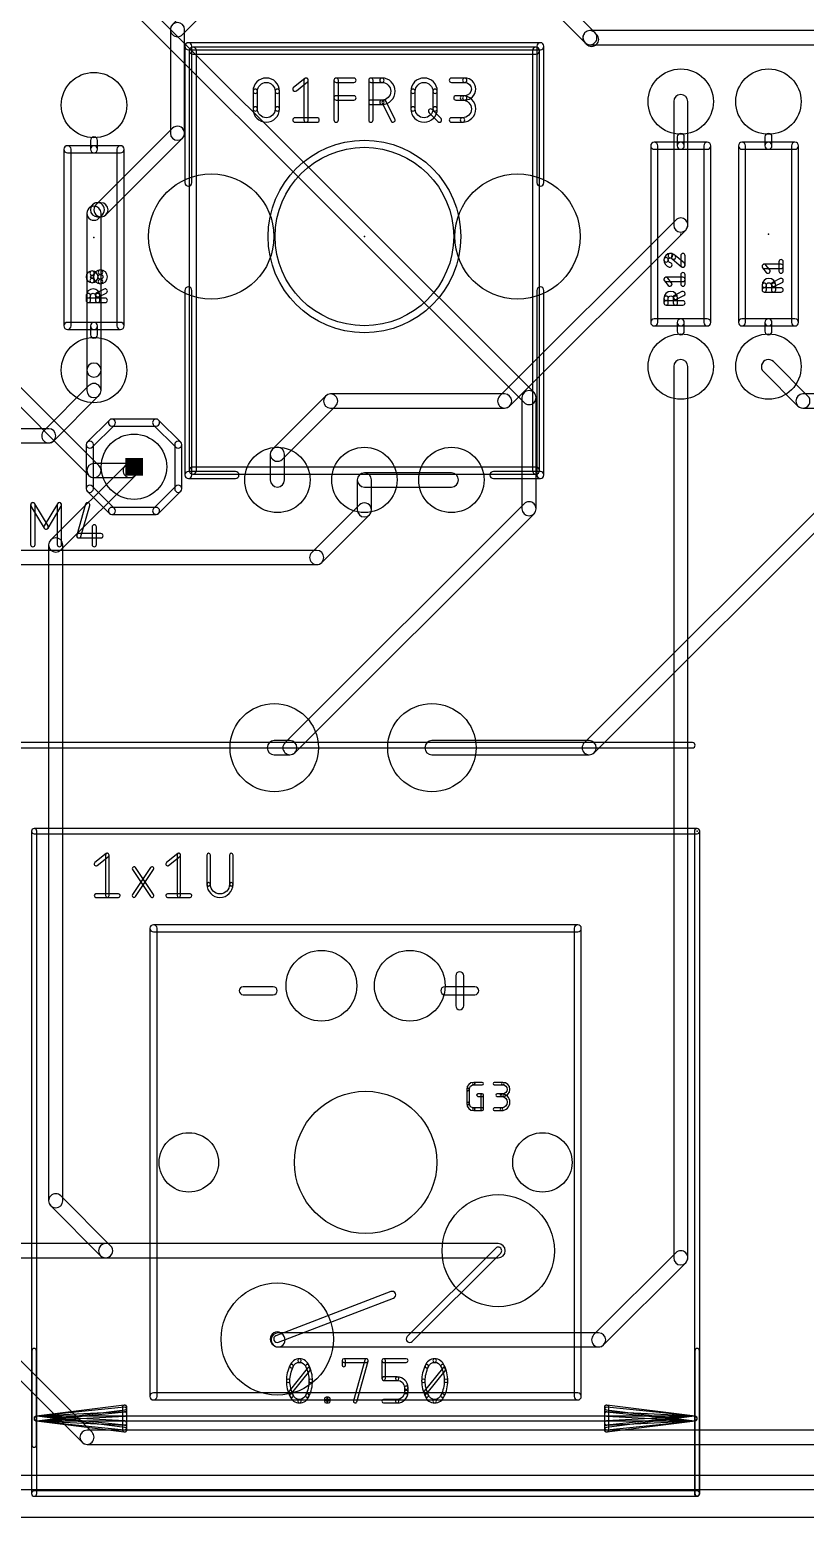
# Model space of a CAD drawing. Extents: x -1 to 105, y 0 to 76.
# Drawn here: x 42.45 to 64.74, y 0 to 42.78 of the extents above; entities that cross this region are included whole.
import ezdxf

# ---------------------------------------------------------------- set-up
doc = ezdxf.new("R2010")
doc.units = 0
for name, color, linetype in [('1', 12, 'CONTINUOUS'), ('16', 132, 'CONTINUOUS'), ('17', 110, 'CONTINUOUS'), ('20', 31, 'CONTINUOUS'), ('21', 253, 'CONTINUOUS'), ('23', 53, 'CONTINUOUS'), ('25', 253, 'CONTINUOUS'), ('51', 253, 'CONTINUOUS')]:
    doc.layers.add(name, color=color, linetype=linetype)

# ---------------------------------------------------------------- blocks, each defined once
blk = doc.blocks.new('ROUNDP')
blk.add_circle((0, 0), 0.5)
blk = doc.blocks.new('RECT')
blk.add_solid([(-0.5, -0.5), (0.5, -0.5), (-0.5, 0.5), (0.5, 0.5)])

msp = doc.modelspace()

# ---------------------------------------------------------------- linework, layer by layer
at = {"layer": '1'}
for points in [[(49.3063, 45.6737), (46.5563, 42.9237, 1), (46.8437, 42.6363), (49.5937, 45.3863, 1)], [(56.9263, 43.8863), (58.4063, 42.4063, 1), (58.6937, 42.6937), (57.2137, 44.1737, 1)], [(46.4968, 42.78), (46.4968, 39.8, 1), (46.9032, 39.8), (46.9032, 42.78, 1)], [(58.4063, 42.4063), (58.4563, 42.3563, 1), (58.7437, 42.6437), (58.6937, 42.6937, 1)], [(58.55, 42.3468), (81.14, 42.3468, 1), (81.14, 42.7532), (58.55, 42.7532, 1)], [(60.9568, 40.71), (60.9568, 37.16, 1), (61.3632, 37.16), (61.3632, 40.71, 1)], [(46.5563, 39.9437), (44.3563, 37.7437, 1), (44.6437, 37.4563), (46.8437, 39.6563, 1)], [(44.2563, 37.7437), (44.1563, 37.6437, 1), (44.4437, 37.3563), (44.5437, 37.4563, 1)], [(44.0968, 37.5), (44.0968, 32.99, 1), (44.5032, 32.99), (44.5032, 37.5, 1)], [(44.5, 37.8032), (44.4, 37.8032, 1), (44.4, 37.3968), (44.5, 37.3968, 1)], [(61.0163, 37.3037), (55.9563, 32.2437, 1), (56.2437, 31.9563), (61.3037, 37.0163, 1)], [(44.5032, 32.4), (44.5032, 32.99, 1), (44.0968, 32.99), (44.0968, 32.4, 1)], [(60.9568, 33.09), (60.9568, 7.46, 1), (61.3632, 7.46), (61.3632, 33.09, 1)], [(63.5363, 32.9463), (64.5263, 31.9563, 1), (64.8137, 32.2437), (63.8237, 33.2337, 1)], [(43.1437, 30.9563), (44.4437, 32.2563, 1), (44.1563, 32.5437), (42.8563, 31.2437, 1)], [(50.9563, 32.2437), (49.4263, 30.7137, 1), (49.7137, 30.4263), (51.2437, 31.9563, 1)], [(56.1, 32.3032), (51.1, 32.3032, 1), (51.1, 31.8968), (56.1, 31.8968, 1)], [(64.67, 31.8968), (74.1, 31.8968, 1), (74.1, 32.3032), (64.67, 32.3032, 1)], [(41, 30.8968), (43, 30.8968, 1), (43, 31.3032), (41, 31.3032, 1)], [(45.3063, 30.3537), (43.0563, 28.1037, 1), (43.3437, 27.8163), (45.5937, 30.0663, 1)], [(49.3668, 30.57), (49.3668, 29.83, 1), (49.7732, 29.83), (49.7732, 30.57, 1)], [(42.9968, 27.96), (42.9968, 9.1, 1), (43.4032, 9.1), (43.4032, 27.96, 1)], [(43.0563, 8.9563), (44.4913, 7.5213, 1), (44.7787, 7.8087), (43.3437, 9.2437, 1)], [(44.635, 7.4618), (55.915, 7.4618, 1), (55.915, 7.8682), (44.635, 7.8682, 1)], [(61.0163, 7.6037), (58.6563, 5.2437, 1), (58.9437, 4.9563), (61.3037, 7.3163, 1)], [(40.2063, 5.9063), (43.9563, 2.1563, 1), (44.2437, 2.4437), (40.4937, 6.1937, 1)], [(49.7337, 5.2437), (49.7087, 5.2687, 1), (49.4213, 4.9813), (49.4463, 4.9563, 1)], [(58.8, 5.3032), (49.59, 5.3032, 1), (49.59, 4.8968), (58.8, 4.8968, 1)], [(44.1, 2.0968), (68.7, 2.0968, 1), (68.7, 2.5032), (44.1, 2.5032, 1)]]:
    msp.add_lwpolyline(points, format="xyb", close=True, dxfattribs=at)
at = {"layer": '16'}
for points in [[(45.6563, 43.0563), (56.6563, 32.0563, 1), (56.9437, 32.3437), (45.9437, 43.3437, 1)], [(41.3463, 32.7663), (44.1563, 29.9563, 1), (44.4437, 30.2437), (41.6337, 33.0537, 1)], [(56.5968, 32.2), (56.5968, 29, 1), (57.0032, 29), (57.0032, 32.2, 1)], [(45.4837, 29.9563), (45.5937, 30.0663, 1), (45.3063, 30.3537), (45.1963, 30.2437, 1)], [(44.3, 29.8968), (45.34, 29.8968, 1), (45.34, 30.3032), (44.3, 30.3032, 1)], [(52.2732, 28.97), (52.2732, 29.83, 1), (51.8668, 29.83), (51.8668, 28.97, 1)], [(52.07, 29.6268), (54.57, 29.6268, 1), (54.57, 30.0332), (52.07, 30.0332, 1)], [(58.6737, 21.9863), (66.2437, 29.5563, 1), (65.9563, 29.8437), (58.3863, 22.2737, 1)], [(56.6563, 29.1437), (49.7863, 22.2737, 1), (50.0737, 21.9863), (56.9437, 28.8563, 1)], [(50.8437, 27.4563), (52.2137, 28.8263, 1), (51.9263, 29.1137), (50.5563, 27.7437, 1)], [(35.94, 27.3968), (50.7, 27.3968, 1), (50.7, 27.8032), (35.94, 27.8032, 1)], [(49.93, 22.3332), (49.48, 22.3332, 1), (49.48, 21.9268), (49.93, 21.9268, 1)], [(54.01, 21.9268), (58.53, 21.9268, 1), (58.53, 22.3332), (54.01, 22.3332, 1)], [(34.815, 7.4618), (55.915, 7.4618, 1), (55.915, 7.8682), (34.815, 7.8682, 1)], [(4, 0.7968), (100, 0.7968, 1), (100, 1.2032), (4, 1.2032, 1)]]:
    msp.add_lwpolyline(points, format="xyb", close=True, dxfattribs=at)
at = {"layer": '20'}
msp.add_line((2, 0), (101.55, 0), dxfattribs=at)
for centre, radius in [((52.105, 10.205), 2.0447), ((47.025, 10.205), 0.8534), ((57.185, 10.205), 0.8534)]:
    msp.add_circle(centre, radius, dxfattribs=at)
at = {"layer": '21'}
for points in [[(47.013, 42.2014), (57.127, 42.2014, 1), (57.127, 42.4046), (47.013, 42.4046, 1)], [(47.1146, 38.38), (47.1146, 42.303, 1), (46.9114, 42.303), (46.9114, 38.38, 1)], [(57.0254, 42.303), (57.0254, 38.38, 1), (57.2286, 38.38), (57.2286, 42.303, 1)], [(61.2616, 39.44), (61.2616, 39.694, 1), (61.0584, 39.694), (61.0584, 39.44, 1)], [(63.7816, 39.44), (63.7816, 39.694, 1), (63.5784, 39.694), (63.5784, 39.44, 1)], [(43.6396, 34.26), (43.6396, 39.34, 1), (43.4364, 39.34), (43.4364, 34.26, 1)], [(43.538, 39.2384), (44.3, 39.2384, 1), (44.3, 39.4416), (43.538, 39.4416, 1)], [(44.4016, 39.34), (44.4016, 39.594, 1), (44.1984, 39.594), (44.1984, 39.34, 1)], [(44.3, 39.2384), (45.062, 39.2384, 1), (45.062, 39.4416), (44.3, 39.4416, 1)], [(44.9604, 39.34), (44.9604, 34.26, 1), (45.1636, 34.26), (45.1636, 39.34, 1)], [(60.4996, 34.36), (60.4996, 39.44, 1), (60.2964, 39.44), (60.2964, 34.36, 1)], [(60.398, 39.3384), (61.16, 39.3384, 1), (61.16, 39.5416), (60.398, 39.5416, 1)], [(61.16, 39.3384), (61.922, 39.3384, 1), (61.922, 39.5416), (61.16, 39.5416, 1)], [(61.8204, 39.44), (61.8204, 34.36, 1), (62.0236, 34.36), (62.0236, 39.44, 1)], [(63.0196, 34.36), (63.0196, 39.44, 1), (62.8164, 39.44), (62.8164, 34.36, 1)], [(62.918, 39.3384), (63.68, 39.3384, 1), (63.68, 39.5416), (62.918, 39.5416, 1)], [(63.68, 39.3384), (64.442, 39.3384, 1), (64.442, 39.5416), (63.68, 39.5416, 1)], [(64.3404, 39.44), (64.3404, 34.36, 1), (64.5436, 34.36), (64.5436, 39.44, 1)], [(47.1146, 29.973), (47.1146, 35.28, 1), (46.9114, 35.28), (46.9114, 29.973, 1)], [(57.0254, 35.28), (57.0254, 29.973, 1), (57.2286, 29.973), (57.2286, 35.28, 1)], [(44.3, 34.3616), (43.538, 34.3616, 1), (43.538, 34.1584), (44.3, 34.1584, 1)], [(45.062, 34.3616), (44.3, 34.3616, 1), (44.3, 34.1584), (45.062, 34.1584, 1)], [(44.1984, 34.26), (44.1984, 34.006, 1), (44.4016, 34.006), (44.4016, 34.26, 1)], [(61.16, 34.4616), (60.398, 34.4616, 1), (60.398, 34.2584), (61.16, 34.2584, 1)], [(61.922, 34.4616), (61.16, 34.4616, 1), (61.16, 34.2584), (61.922, 34.2584, 1)], [(61.0584, 34.36), (61.0584, 34.106, 1), (61.2616, 34.106), (61.2616, 34.36, 1)], [(63.68, 34.4616), (62.918, 34.4616, 1), (62.918, 34.2584), (63.68, 34.2584, 1)], [(64.442, 34.4616), (63.68, 34.4616, 1), (63.68, 34.2584), (64.442, 34.2584, 1)], [(63.5784, 34.36), (63.5784, 34.106, 1), (63.7816, 34.106), (63.7816, 34.36, 1)], [(44.7432, 31.5518), (44.1082, 30.9168, 1), (44.2518, 30.7732), (44.8868, 31.4082, 1)], [(46.085, 31.5816), (44.815, 31.5816, 1), (44.815, 31.3784), (46.085, 31.3784, 1)], [(46.7918, 30.9168), (46.1568, 31.5518, 1), (46.0132, 31.4082), (46.6482, 30.7732, 1)], [(44.0784, 30.845), (44.0784, 29.575, 1), (44.2816, 29.575), (44.2816, 30.845, 1)], [(46.8216, 29.575), (46.8216, 30.845, 1), (46.6184, 30.845), (46.6184, 29.575, 1)], [(48.364, 30.0746), (47.013, 30.0746, 1), (47.013, 29.8714), (48.364, 29.8714, 1)], [(57.127, 30.0746), (55.776, 30.0746, 1), (55.776, 29.8714), (57.127, 29.8714, 1)], [(44.1082, 29.5032), (44.7432, 28.8682, 1), (44.8868, 29.0118), (44.2518, 29.6468, 1)], [(46.1568, 28.8682), (46.7918, 29.5032, 1), (46.6482, 29.6468), (46.0132, 29.0118, 1)], [(44.815, 28.8384), (46.085, 28.8384, 1), (46.085, 29.0416), (44.815, 29.0416, 1)], [(46.1106, 3.474), (46.1106, 16.936, 1), (45.9074, 16.936), (45.9074, 3.474, 1)], [(46.009, 16.8344), (58.201, 16.8344, 1), (58.201, 17.0376), (46.009, 17.0376, 1)], [(58.0994, 16.936), (58.0994, 3.474, 1), (58.3026, 3.474), (58.3026, 16.936, 1)], [(54.9244, 14.7093), (54.9244, 15.5729, 1), (54.6958, 15.5729), (54.6958, 14.7093, 1)], [(48.5871, 15.0268), (49.4507, 15.0268, 1), (49.4507, 15.2554), (48.5871, 15.2554, 1)], [(54.3783, 15.0268), (55.2419, 15.0268, 1), (55.2419, 15.2554), (54.3783, 15.2554, 1)], [(55.8432, 7.7368), (53.3032, 5.1968, 1), (53.4468, 5.0532), (55.9868, 7.5932, 1)], [(49.6015, 5.0302), (52.9035, 6.3002, 1), (52.8305, 6.4898), (49.5285, 5.2198, 1)], [(58.201, 3.5756), (46.009, 3.5756, 1), (46.009, 3.3724), (58.201, 3.3724, 1)]]:
    msp.add_lwpolyline(points, format="xyb", close=True, dxfattribs=at)
for radius in [2.7686, 2.5654]:
    msp.add_circle((52.07, 36.83), radius, dxfattribs=at)
at = {"layer": '23'}
for p in [(44.3, 36.8), (52.07, 36.83), (61.16, 36.9), (63.68, 36.9), (45.45, 30.21), (61.63, 19.73)]:
    msp.add_point(p, dxfattribs=at)
at = {"layer": '25'}
for points in [[(49.5046, 41.007, 1), (49.6316, 41.007, 1), (48.8696, 41.007, 1), (48.9966, 41.007, -1)], [(48.9966, 40.499), (48.9966, 41.007, 1), (48.8696, 41.007), (48.8696, 40.499, 1)], [(49.5046, 41.007), (49.5046, 40.499, 1), (49.6316, 40.499), (49.6316, 41.007, 1)], [(50.1158, 41.0209), (50.4333, 41.2749, 1), (50.3539, 41.3741), (50.0364, 41.1201, 1)], [(50.3301, 41.3245), (50.3301, 40.1815, 1), (50.4571, 40.1815), (50.4571, 41.3245, 1)], [(51.3232, 40.1815), (51.3232, 41.3245, 1), (51.1962, 41.3245), (51.1962, 40.1815, 1)], [(51.2597, 41.261), (51.7677, 41.261, 1), (51.7677, 41.388), (51.2597, 41.388, 1)], [(52.3196, 40.1815), (52.3196, 41.3245, 1), (52.1926, 41.3245), (52.1926, 40.1815, 1)], [(52.2561, 41.261), (52.5736, 41.261, 1), (52.5736, 41.388), (52.2561, 41.388, 1)], [(52.5736, 40.753, 1), (52.5736, 40.626, 1), (52.5736, 41.388, 1), (52.5736, 41.261, -1)], [(54.0373, 41.007, 1), (54.1643, 41.007, 1), (53.4023, 41.007, 1), (53.5293, 41.007, -1)], [(53.5293, 40.499), (53.5293, 41.007, 1), (53.4023, 41.007), (53.4023, 40.499, 1)], [(54.0373, 41.007), (54.0373, 40.499, 1), (54.1643, 40.499), (54.1643, 41.007, 1)], [(54.5719, 41.261), (54.9529, 41.261, 1), (54.9529, 41.388), (54.5719, 41.388, 1)], [(54.9529, 40.88, 1), (54.9529, 40.753, 1), (54.9529, 41.388, 1), (54.9529, 41.261, -1)], [(51.2597, 40.753), (51.7677, 40.753, 1), (51.7677, 40.88), (51.2597, 40.88, 1)], [(52.5736, 40.753), (52.2561, 40.753, 1), (52.2561, 40.626), (52.5736, 40.626, 1)], [(52.9479, 40.2099), (52.6939, 40.7179, 1), (52.5803, 40.6611), (52.8343, 40.1531, 1)], [(54.9529, 40.88), (54.6989, 40.88, 1), (54.6989, 40.753), (54.9529, 40.753, 1)], [(54.8894, 40.245, 1), (54.8894, 40.118, 1), (54.8894, 40.88, 1), (54.8894, 40.753, -1)], [(48.9966, 40.499, 1), (48.8696, 40.499, 1), (49.6316, 40.499, 1), (49.5046, 40.499, -1)], [(50.0761, 40.118), (50.7111, 40.118, 1), (50.7111, 40.245), (50.0761, 40.245, 1)], [(53.5293, 40.499, 1), (53.4023, 40.499, 1), (54.1643, 40.499, 1), (54.0373, 40.499, -1)], [(53.9289, 40.3906), (54.1829, 40.1366, 1), (54.2727, 40.2264), (54.0187, 40.4804, 1)], [(54.5719, 40.118), (54.8894, 40.118, 1), (54.8894, 40.245), (54.5719, 40.245, 1)], [(60.8602, 36.216, 1), (60.8602, 36.343, 0.4142), (60.676, 36.1589, 1), (60.803, 36.1588, -0.4142)], [(60.803, 36.1588, 1), (60.676, 36.1589, 0.3252), (60.8272, 35.951, 1), (60.8663, 36.0718, -0.3252)], [(60.908, 36.1955, 1), (61, 36.2831, 0.2053), (60.8602, 36.343, 1), (60.8602, 36.216, -0.2053)], [(60.9129, 36.1909), (61.181, 35.963, 1), (61.2632, 36.0598), (60.9951, 36.2877, 1)], [(61.2856, 36.0114), (61.2856, 36.2795, 1), (61.1586, 36.2795), (61.1586, 36.0114, 1)], [(63.7163, 35.8767), (63.6091, 36.0108, 1), (63.5099, 35.9315), (63.6172, 35.7974, 1)], [(63.5595, 35.9076), (64.0421, 35.9076, 1), (64.0421, 36.0346), (63.5595, 36.0346, 1)], [(64.1056, 35.8371), (64.1056, 36.1052, 1), (63.9786, 36.1052), (63.9786, 35.8371, 1)], [(44.2451, 35.7149, 1), (44.2451, 35.8419, 1), (44.2451, 35.5004, 1), (44.2451, 35.6274, -1)], [(44.2451, 35.6274, 1), (44.2451, 35.5004, 1), (44.2451, 35.8419, 1), (44.2451, 35.7149, -1)], [(44.4864, 35.7417, 1), (44.4864, 35.8687, 1), (44.4864, 35.4736, 1), (44.4864, 35.6006, -1)], [(44.4864, 35.6006, 1), (44.4864, 35.4736, 1), (44.4864, 35.8687, 1), (44.4864, 35.7417, -1)], [(60.8963, 35.5024), (60.7891, 35.6365, 1), (60.6899, 35.5571), (60.7972, 35.4231, 1)], [(60.7395, 35.5333), (61.2221, 35.5333, 1), (61.2221, 35.6603), (60.7395, 35.6603, 1)], [(61.2856, 35.4628), (61.2856, 35.7309, 1), (61.1586, 35.7309), (61.1586, 35.4628, 1)], [(63.7641, 35.4289, 1), (63.8911, 35.4289, 1), (63.496, 35.4289, 1), (63.623, 35.4289, -1)], [(64.0137, 35.6197), (63.7992, 35.5125, 1), (63.856, 35.3989), (64.0705, 35.5061, 1)], [(44.3425, 35.1289, 1), (44.4695, 35.1289, 1), (44.0744, 35.1289, 1), (44.2014, 35.1289, -1)], [(44.2014, 34.9948), (44.2014, 35.1289, 1), (44.0744, 35.1289), (44.0744, 34.9948, 1)], [(44.5921, 35.3197), (44.3776, 35.2125, 1), (44.4344, 35.0989), (44.6489, 35.2061, 1)], [(44.3425, 35.1289), (44.3425, 34.9948, 1), (44.4695, 34.9948), (44.4695, 35.1289, 1)], [(60.9441, 35.0545, 1), (61.0711, 35.0545, 1), (60.676, 35.0545, 1), (60.803, 35.0545, -1)], [(60.803, 34.9205), (60.803, 35.0545, 1), (60.676, 35.0545), (60.676, 34.9205, 1)], [(61.1937, 35.2454), (60.9792, 35.1382, 1), (61.036, 35.0246), (61.2505, 35.1318, 1)], [(60.9441, 35.0545), (60.9441, 34.9205, 1), (61.0711, 34.9205), (61.0711, 35.0545, 1)], [(63.623, 35.2948), (63.623, 35.4289, 1), (63.496, 35.4289), (63.496, 35.2948, 1)], [(64.0421, 35.3583), (63.5595, 35.3583, 1), (63.5595, 35.2313), (64.0421, 35.2313, 1)], [(63.7641, 35.4289), (63.7641, 35.2948, 1), (63.8911, 35.2948), (63.8911, 35.4289, 1)], [(44.6205, 35.0583), (44.1379, 35.0583, 1), (44.1379, 34.9313), (44.6205, 34.9313, 1)], [(61.2221, 34.984), (60.7395, 34.984, 1), (60.7395, 34.857), (61.2221, 34.857, 1)], [(42.489, 29.0808), (42.87, 28.4458, 1), (42.979, 28.5112), (42.598, 29.1462, 1)], [(42.607, 27.9705), (42.607, 29.1135, 1), (42.48, 29.1135), (42.48, 27.9705, 1)], [(42.979, 28.4458), (43.36, 29.0808, 1), (43.251, 29.1462), (42.87, 28.5112, 1)], [(43.242, 29.1135), (43.242, 27.9705, 1), (43.369, 27.9705), (43.369, 29.1135, 1)], [(44.0572, 29.1309), (43.8032, 28.2419, 1), (43.9254, 28.2071), (44.1794, 29.0961, 1)], [(43.8643, 28.161), (44.4993, 28.161, 1), (44.4993, 28.288), (43.8643, 28.288, 1)], [(44.2453, 28.4785), (44.2453, 27.9705, 1), (44.3723, 27.9705), (44.3723, 28.4785, 1)], [(19.1, 22.125), (61.5, 22.125, 1), (61.5, 22.275), (19.1, 22.275, 1)], [(55.2111, 12.4308, 1), (55.2111, 12.507, 0.4142), (55.0093, 12.3052, 1), (55.0855, 12.3052, -0.4142)], [(55.2111, 12.4308), (55.4567, 12.4308, 1), (55.4567, 12.507), (55.2111, 12.507, 1)], [(55.8033, 12.4308), (56.0489, 12.4308, 1), (56.0489, 12.507), (55.8033, 12.507, 1)], [(56.0489, 12.1796, 1), (56.0489, 12.1034, 1), (56.0489, 12.507, 1), (56.0489, 12.4308, -1)], [(55.0855, 11.896), (55.0855, 12.3052, 1), (55.0093, 12.3052), (55.0093, 11.896, 1)], [(55.3339, 12.1034), (55.4567, 12.1034, 1), (55.4567, 12.1796), (55.3339, 12.1796, 1)], [(55.4186, 12.1415), (55.4186, 11.7323, 1), (55.4948, 11.7323), (55.4948, 12.1415, 1)], [(56.0489, 12.1796), (55.8852, 12.1796, 1), (55.8852, 12.1034), (56.0489, 12.1034, 1)], [(56.008, 11.7704, 1), (56.008, 11.6942, 1), (56.008, 12.1796, 1), (56.008, 12.1034, -1)], [(55.0855, 11.896, 1), (55.0093, 11.896, 0.4142), (55.2111, 11.6942, 1), (55.2111, 11.7704, -0.4142)], [(55.4567, 11.7704), (55.2111, 11.7704, 1), (55.2111, 11.6942), (55.4567, 11.6942, 1)], [(55.8033, 11.6942), (56.008, 11.6942, 1), (56.008, 11.7704), (55.8033, 11.7704, 1)]]:
    msp.add_lwpolyline(points, format="xyb", close=True, dxfattribs=at)
at = {"layer": '51'}
for points in [[(47.2416, 30.1), (47.2416, 42.176, 1), (47.0384, 42.176), (47.0384, 30.1, 1)], [(47.14, 42.0744), (57, 42.0744, 1), (57, 42.2776), (47.14, 42.2776, 1)], [(56.8984, 42.176), (56.8984, 30.1, 1), (57.1016, 30.1), (57.1016, 42.176, 1)], [(57, 30.2016), (47.14, 30.2016, 1), (47.14, 29.9984), (57, 29.9984, 1)], [(42.6562, 0.68), (42.6562, 19.73, 1), (42.5038, 19.73), (42.5038, 0.68, 1)], [(42.58, 19.6538), (61.63, 19.6538, 1), (61.63, 19.8062), (42.58, 19.8062, 1)], [(61.5538, 19.73), (61.5538, 0.68, 1), (61.7062, 0.68), (61.7062, 19.73, 1)], [(44.3883, 18.7449), (44.7129, 19.0045, 1), (44.6494, 19.0839), (44.3249, 18.8242, 1)], [(44.6303, 19.0442), (44.6303, 17.8758, 1), (44.732, 17.8758), (44.732, 19.0442, 1)], [(46.4457, 18.7449), (46.7703, 19.0045, 1), (46.7068, 19.0839), (46.3823, 18.8242, 1)], [(46.6877, 19.0442), (46.6877, 17.8758, 1), (46.7893, 17.8758), (46.7893, 19.0442, 1)], [(47.5443, 19.0442), (47.5443, 18.2004, 1), (47.6459, 18.2004), (47.6459, 19.0442, 1)], [(48.295, 18.2004), (48.295, 19.0442, 1), (48.1934, 19.0442), (48.1934, 18.2004, 1)], [(45.4925, 17.8476), (46.0118, 18.6266, 1), (45.9272, 18.6829), (45.4079, 17.904, 1)], [(45.4079, 18.6266), (45.9272, 17.8476, 1), (46.0118, 17.904), (45.4925, 18.6829, 1)], [(47.6459, 18.2004, 1), (47.5443, 18.2004, 1), (48.295, 18.2004, 1), (48.1934, 18.2004, -1)], [(44.3566, 17.825), (45.0057, 17.825, 1), (45.0057, 17.9266), (44.3566, 17.9266, 1)], [(46.414, 17.825), (47.0631, 17.825, 1), (47.0631, 17.9266), (46.414, 17.9266, 1)], [(42.645, 2.077), (42.645, 4.789, 1), (42.515, 4.789), (42.515, 2.077, 1)], [(61.695, 0.68), (61.695, 4.789, 1), (61.565, 4.789), (61.565, 0.68, 1)], [(50.0227, 4.3212, 1), (49.9314, 4.3657, 0.1139), (49.8289, 3.9215, 1), (49.9305, 3.9215, -0.1139)], [(49.9843, 3.5652), (50.5036, 4.2143, 1), (50.4242, 4.2778), (49.9049, 3.6287, 1)], [(50.2043, 4.4549, 1), (50.2043, 4.5565, 0.3205), (49.929, 4.3599, 1), (50.0251, 4.3269, -0.3205)], [(50.3834, 4.3269, 1), (50.4795, 4.3599, 0.3205), (50.2043, 4.5565, 1), (50.2043, 4.4549, -0.3205)], [(50.478, 3.9215, 1), (50.5796, 3.9215, 0.1139), (50.4771, 4.3657, 1), (50.3858, 4.3212, -0.1139)], [(51.5307, 4.3759), (51.5307, 4.5057, 1), (51.4291, 4.5057), (51.4291, 4.3759, 1)], [(51.4799, 4.4549), (52.129, 4.4549, 1), (52.129, 4.5565), (51.4799, 4.5565, 1)], [(52.0801, 4.5193), (51.7555, 3.3509, 1), (51.8534, 3.3237), (52.178, 4.4921, 1)], [(52.6737, 3.9864), (52.6737, 4.5057, 1), (52.5721, 4.5057), (52.5721, 3.9864, 1)], [(52.6229, 4.4549), (53.272, 4.4549, 1), (53.272, 4.5565), (52.6229, 4.5565, 1)], [(53.9089, 4.3212, 1), (53.8176, 4.3657, 0.1139), (53.7151, 3.9215, 1), (53.8167, 3.9215, -0.1139)], [(53.8705, 3.5652), (54.3898, 4.2143, 1), (54.3104, 4.2778), (53.7911, 3.6287, 1)], [(54.0904, 4.4549, 1), (54.0904, 4.5565, 0.3205), (53.8152, 4.3599, 1), (53.9113, 4.3269, -0.3205)], [(54.2696, 4.3269, 1), (54.3657, 4.3599, 0.3205), (54.0904, 4.5565, 1), (54.0904, 4.4549, -0.3205)], [(54.3642, 3.9215, 1), (54.4658, 3.9215, 0.1139), (54.3633, 4.3657, 1), (54.272, 4.3212, -0.1139)], [(49.9305, 3.9215, 1), (49.8289, 3.9215, 0.1139), (49.9314, 3.4773, 1), (50.0227, 3.5218, -0.1139)], [(50.3858, 3.5218, 1), (50.4771, 3.4773, 0.1139), (50.5796, 3.9215, 1), (50.478, 3.9215, -0.1139)], [(53.0124, 4.0372), (52.6229, 4.0372, 1), (52.6229, 3.9356), (53.0124, 3.9356, 1)], [(53.2212, 3.7268, 1), (53.3228, 3.7268, 0.4142), (53.0124, 4.0372, 1), (53.0124, 3.9356, -0.4142)], [(53.8167, 3.9215, 1), (53.7151, 3.9215, 0.1139), (53.8176, 3.4773, 1), (53.9089, 3.5218, -0.1139)], [(54.272, 3.5218, 1), (54.3633, 3.4773, 0.1139), (54.4658, 3.9215, 1), (54.3642, 3.9215, -0.1139)], [(50.0251, 3.5161, 1), (49.929, 3.4831, 0.3205), (50.2043, 3.2865, 1), (50.2043, 3.3881, -0.3205)], [(50.2043, 3.3881, 1), (50.2043, 3.2865, 0.3205), (50.4795, 3.4831, 1), (50.3834, 3.5161, -0.3205)], [(51.0227, 3.3373), (51.0227, 3.4022, 1), (50.9211, 3.4022), (50.9211, 3.3373, 1)], [(50.9719, 3.3514), (51.0368, 3.3514, 1), (51.0368, 3.453), (50.9719, 3.453, 1)], [(50.986, 3.4022), (50.986, 3.3373, 1), (51.0876, 3.3373), (51.0876, 3.4022, 1)], [(53.0124, 3.3881, 1), (53.0124, 3.2865, 0.4142), (53.3228, 3.5969, 1), (53.2212, 3.5969, -0.4142)], [(53.3228, 3.5969), (53.3228, 3.7268, 1), (53.2212, 3.7268), (53.2212, 3.5969, 1)], [(53.9113, 3.5161, 1), (53.8152, 3.4831, 0.3205), (54.0904, 3.2865, 1), (54.0904, 3.3881, -0.3205)], [(54.0904, 3.3881, 1), (54.0904, 3.2865, 0.3205), (54.3657, 3.4831, 1), (54.2696, 3.5161, -0.3205)], [(42.6531, 2.7745), (45.1881, 3.0937, 1), (45.1719, 3.2227), (42.6369, 2.9035, 1)], [(42.6516, 2.7743), (45.1866, 3.0343, 1), (45.1734, 3.1637), (42.6384, 2.9037, 1)], [(42.6483, 2.7741), (45.1833, 2.9041, 1), (45.1767, 3.0339), (42.6417, 2.9039, 1)], [(45.115, 3.1582), (45.115, 2.5198, 1), (45.245, 2.5198), (45.245, 3.1582, 1)], [(51.0368, 3.3881), (50.9719, 3.3881, 1), (50.9719, 3.2865), (51.0368, 3.2865, 1)], [(52.6229, 3.2865), (53.0124, 3.2865, 1), (53.0124, 3.3881), (52.6229, 3.3881, 1)], [(61.5731, 2.9035), (59.0381, 3.2227, 1), (59.0219, 3.0937), (61.5569, 2.7745, 1)], [(58.965, 3.1582), (58.965, 2.5198, 1), (59.095, 2.5198), (59.095, 3.1582, 1)], [(61.5716, 2.9037), (59.0366, 3.1637, 1), (59.0234, 3.0343), (61.5584, 2.7743, 1)], [(61.5683, 2.9039), (59.0333, 3.0339, 1), (59.0267, 2.9041), (61.5617, 2.7741, 1)], [(61.565, 2.904), (42.645, 2.904, 1), (42.645, 2.774), (61.565, 2.774, 1)], [(45.1881, 2.5843), (42.6531, 2.9035, 1), (42.6369, 2.7745), (45.1719, 2.4553, 1)], [(45.1833, 2.7739), (42.6483, 2.9039, 1), (42.6417, 2.7741), (45.1767, 2.6441, 1)], [(45.1866, 2.6437), (42.6516, 2.9037, 1), (42.6384, 2.7743), (45.1734, 2.5143, 1)], [(59.0381, 2.4553), (61.5731, 2.7745, 1), (61.5569, 2.9035), (59.0219, 2.5843, 1)], [(59.0333, 2.6441), (61.5683, 2.7741, 1), (61.5617, 2.9039), (59.0267, 2.7739, 1)], [(59.0366, 2.5143), (61.5716, 2.7743, 1), (61.5584, 2.9037), (59.0234, 2.6437, 1)], [(61.63, 0.7562), (42.58, 0.7562, 1), (42.58, 0.6038), (61.63, 0.6038, 1)]]:
    msp.add_lwpolyline(points, format="xyb", close=True, dxfattribs=at)

# ---------------------------------------------------------------- block references
at = {"layer": '17'}
for p, xscale, yscale, rotation in [((44.3, 40.61), 1.8796, 1.8796, 90), ((44.3, 40.61), 1.8796, 1.8796, 90), ((61.16, 40.71), 1.8796, 1.8796, 270), ((61.16, 40.71), 1.8796, 1.8796, 270), ((63.68, 40.71), 1.8796, 1.8796, 270), ((63.68, 40.71), 1.8796, 1.8796, 270), ((47.67, 36.83), 3.6, 3.6, 270), ((47.67, 36.83), 3.6, 3.6, 270), ((56.47, 36.83), 3.6, 3.6, 270), ((56.47, 36.83), 3.6, 3.6, 270), ((44.3, 32.99), 1.8796, 1.8796, 90), ((44.3, 32.99), 1.8796, 1.8796, 90), ((61.16, 33.09), 1.8796, 1.8796, 270), ((61.16, 33.09), 1.8796, 1.8796, 270), ((63.68, 33.09), 1.8796, 1.8796, 270), ((63.68, 33.09), 1.8796, 1.8796, 270), ((45.45, 30.21), 1.8796, 1.8796, 90), ((45.45, 30.21), 1.8796, 1.8796, 90), ((49.57, 29.83), 1.8796, 1.8796, 270), ((49.57, 29.83), 1.8796, 1.8796, 270), ((52.07, 29.83), 1.8796, 1.8796, 270), ((52.07, 29.83), 1.8796, 1.8796, 270), ((54.57, 29.83), 1.8796, 1.8796, 270), ((54.57, 29.83), 1.8796, 1.8796, 270), ((50.835, 15.285), 2.032, 2.032, 180), ((50.835, 15.285), 2.032, 2.032, 180), ((53.375, 15.285), 2.032, 2.032, 180), ((53.375, 15.285), 2.032, 2.032, 180), ((55.915, 7.665), 3.2258, 3.2258, 180), ((55.915, 7.665), 3.2258, 3.2258, 180), ((49.565, 5.125), 3.2258, 3.2258, 180), ((49.565, 5.125), 3.2258, 3.2258, 180)]:
    msp.add_blockref('ROUNDP', p, dxfattribs=dict(at, xscale=xscale, yscale=yscale, rotation=rotation))
at = {"layer": '17', "xscale": 2.54, "yscale": 2.54}
for p in [(49.48, 22.13), (49.48, 22.13), (54.01, 22.13), (54.01, 22.13)]:
    msp.add_blockref('ROUNDP', p, dxfattribs=at)
at = {"layer": '51', "xscale": 0.508, "yscale": 0.508}
msp.add_blockref('RECT', (45.45, 30.21), dxfattribs=at)

doc.saveas('drawing.dxf')
